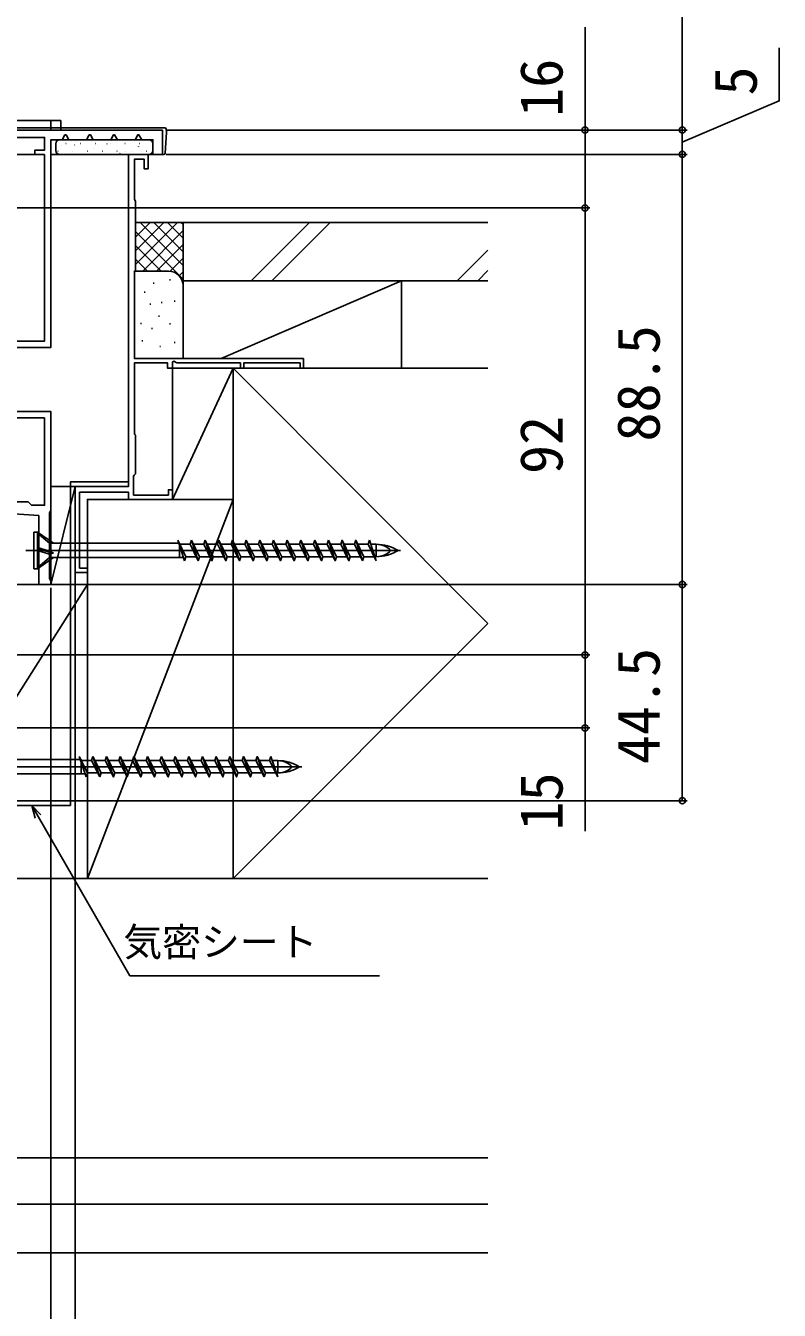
# Model space of a CAD drawing. Units: millimetres, scale not verified. Extents: x -525 to 525, y -783 to 778.
# Drawn here: x 202.1 to 357.3, y -647.3 to -383 of the extents above; entities that cross this region are included whole.
import ezdxf
from ezdxf.enums import TextEntityAlignment as Align

# ---------------------------------------------------------------- set-up
doc = ezdxf.new("R2010")
doc.units = ezdxf.units.MM
doc.header["$LTSCALE"] = 4
for name, color, linetype in [('0-2_YKK_11', 7, 'Continuous'), ('0-3_YKK_11E', 7, 'Continuous'), ('0-5_YKK_13', 4, 'Continuous'), ('0-6_YKK_D', 6, 'Continuous'), ('0-8_YSS_K', 3, 'Continuous'), ('0-9_YSS_KE', 3, 'Continuous')]:
    doc.layers.add(name, color=color, linetype=linetype)
doc.styles.add('ＭＳ ゴシック', font='')
doc.styles.get('ＭＳ ゴシック').set_extended_font_data('MS Gothic')

msp = doc.modelspace()

# ---------------------------------------------------------------- linework, layer by layer
at = {"layer": '0-2_YKK_11'}
for points in [[(230.282, -404.5), (174.282, -404.5), (174.282, -420.5), (175.582, -420.5), (175.582, -406), (187.282, -406), (187.282, -452.8), (188.382, -452.8)], [(195.082, -449.2), (207.282, -449.2), (207.282, -406.5), (209.589, -406.5), (210.167, -405.5), (210.398, -405.5), (210.975, -406.5), (214.589, -406.5), (215.167, -405.5), (215.398, -405.5), (215.975, -406.5), (219.589, -406.5), (220.167, -405.5), (220.398, -405.5), (220.975, -406.5), (224.589, -406.5), (225.167, -405.5), (225.398, -405.5), (225.975, -406.5), (228.282, -406.5), (228.282, -409.5), (230.282, -409.5), (230.282, -404.5)], [(187.282, -458.8), (187.282, -483), (192.282, -483), (204.782, -483.805), (204.782, -498), (207.282, -498), (207.282, -497.302), (207.132, -497.042), (206.982, -496.782), (206.982, -483.22), (207.132, -482.96), (207.282, -482.7), (207.282, -462.4), (195.082, -462.4), (195.082, -459.258), (194.962, -459.075), (194.962, -458.525), (195.082, -458.342), (195.082, -457.85), (193.482, -457.85), (193.482, -458.214)]]:
    msp.add_lwpolyline(points, dxfattribs=at)
for points in [[(205.982, -409.5), (205.982, -447.9), (188.582, -447.9), (188.582, -409.5), (190.582, -409.5), (190.582, -408.6), (188.582, -408.6), (188.582, -406), (205.982, -406), (205.982, -408.6), (203.982, -408.6), (203.982, -409.5)], [(205.982, -463.7), (205.982, -481.7), (203.282, -481.7), (202.582, -481), (188.582, -481), (188.582, -463.7)]]:
    msp.add_lwpolyline(points, close=True, dxfattribs=at)
at = {"layer": '0-3_YKK_11E'}
for points in [[(259.282, -451.5), (224.482, -451.5), (224.482, -433.5), (224.682, -433.3), (224.682, -419.124), (224.57, -418.888), (224.482, -418.676), (224.482, -410.499), (226.482, -410.503), (226.482, -412.5), (227.282, -412.5), (227.282, -409.5), (223.282, -409.5), (223.282, -416.8), (223.282, -446.202)], [(223.282, -446.204), (223.282, -477.804), (212.282, -477.804), (212.282, -495.504), (214.782, -495.504), (214.782, -494.604), (213.182, -494.604), (213.182, -479.004), (223.282, -479.004), (223.282, -480.5), (232.282, -480.5), (232.282, -478.5), (231.482, -478.5), (231.482, -479.6), (224.282, -479.6), (224.282, -475.69), (224.442, -475.494), (224.682, -475.2), (224.682, -467.273), (224.582, -467.1), (224.482, -466.927), (224.482, -452.4), (231.284, -452.4), (231.284, -453.5), (232.284, -453.5), (232.284, -452.227), (232.584, -452.054), (233.184, -452.4), (246.282, -452.4), (246.282, -453.5), (246.982, -453.5), (246.982, -452.4), (258.582, -452.4), (258.582, -453.5), (259.282, -453.5), (259.282, -451.5)]]:
    msp.add_lwpolyline(points, dxfattribs=at)
at = {"layer": '0-5_YKK_13'}
for p, q in [((230.739, -404), (173.826, -404)), ((181.282, -402.5), (209.282, -402.5)), ((207.282, -402.5), (207.282, -404.5)), ((209.282, -404.5), (209.282, -402.5)), ((231.082, -405), (231.038, -404.282)), ((181.282, -404.5), (209.282, -404.5)), ((227.482, -406.5), (209.082, -406.5)), ((212.303, -406.769), (212.313, -406.766)), ((219.632, -406.567), (219.716, -406.512)), ((228.065, -406.869), (228.074, -406.866)), ((230.824, -409.218), (231.082, -405)), ((204.282, -409.5), (190.282, -409.5)), ((209.082, -409.5), (207.282, -409.5)), ((208.282, -407.3), (208.282, -408.7)), ((208.718, -408.838), (208.768, -408.838)), ((209.082, -409.5), (227.482, -409.5)), ((209.513, -407.757), (209.523, -407.754)), ((210.333, -407.223), (210.383, -407.223)), ((211.758, -408.838), (211.808, -408.838)), ((212.141, -407.608), (212.224, -407.553)), ((212.902, -409.398), (212.912, -409.394)), ((213.373, -407.223), (213.423, -407.223)), ((214.798, -408.838), (214.848, -408.838)), ((216.022, -408.293), (216.032, -408.29)), ((216.413, -407.223), (216.463, -407.223)), ((217.838, -408.838), (217.888, -408.838)), ((218.813, -407.305), (218.822, -407.302)), ((219.453, -407.223), (219.503, -407.223)), ((220.878, -408.838), (220.928, -408.838)), ((221.437, -409.291), (221.521, -409.235)), ((222.493, -407.223), (222.543, -407.223)), ((222.532, -408.829), (222.541, -408.825)), ((223.918, -408.838), (223.968, -408.838)), ((225.322, -407.841), (225.331, -407.837)), ((225.533, -407.223), (225.583, -407.223)), ((226.958, -408.838), (227.008, -408.838)), ((227.482, -409.5), (230.525, -409.5)), ((228.282, -408.7), (228.282, -407.3)), ((203.782, -487.25), (203.782, -494.75)), ((203.782, -487.25), (204.482, -487.25)), ((204.482, -487.25), (204.482, -494.75)), ((204.482, -487.25), (207.782, -489.525)), ((206.955, -489.525), (204.482, -487.45)), ((234.802, -493.1), (233.392, -488.9)), ((235.079, -492.275), (233.392, -488.9)), ((236.212, -488.9), (235.935, -489.725)), ((237.622, -493.1), (236.212, -488.9)), ((237.899, -492.275), (236.212, -488.9)), ((239.032, -488.9), (238.755, -489.725)), ((240.719, -492.275), (239.032, -488.9)), ((241.852, -488.9), (241.575, -489.725)), ((243.539, -492.275), (241.852, -488.9)), ((244.672, -488.9), (244.395, -489.725)), ((246.359, -492.275), (244.672, -488.9)), ((247.492, -488.9), (247.215, -489.725)), ((249.179, -492.275), (247.492, -488.9)), ((250.312, -488.9), (250.035, -489.725)), ((251.999, -492.275), (250.312, -488.9)), ((253.132, -488.9), (252.855, -489.725)), ((254.819, -492.275), (253.132, -488.9)), ((255.952, -488.9), (255.675, -489.725)), ((257.639, -492.275), (255.952, -488.9)), ((258.772, -488.9), (258.495, -489.725)), ((260.459, -492.275), (258.772, -488.9)), ((261.592, -488.9), (261.315, -489.725)), ((263.279, -492.275), (261.592, -488.9)), ((264.412, -488.9), (264.135, -489.725)), ((266.099, -492.275), (264.412, -488.9)), ((268.919, -492.275), (267.232, -488.9)), ((271.739, -492.275), (270.052, -488.9)), ((272.595, -489.725), (272.872, -488.9)), ((272.872, -488.9), (274.282, -493.1)), ((202.114, -491), (279.254, -491)), ((206.955, -491.127), (204.482, -490.35)), ((204.482, -490.629), (207.782, -491.582)), ((206.955, -491.777), (204.482, -491)), ((233.602, -489.525), (206.955, -489.525)), ((206.955, -489.525), (206.955, -491.137)), ((206.955, -491.127), (207.782, -491.582)), ((206.955, -491.777), (207.782, -491.582)), ((233.705, -489.525), (233.782, -489.525)), ((233.782, -489.525), (233.782, -492.45)), ((233.805, -489.725), (235.935, -489.725)), ((235.935, -489.725), (237.622, -493.1)), ((236.625, -489.725), (238.755, -489.725)), ((239.445, -489.725), (241.575, -489.725)), ((242.265, -489.725), (244.395, -489.725)), ((245.085, -489.725), (247.215, -489.725)), ((247.905, -489.725), (250.035, -489.725)), ((250.725, -489.725), (252.855, -489.725)), ((253.545, -489.725), (255.675, -489.725)), ((256.365, -489.725), (258.495, -489.725)), ((259.185, -489.725), (261.315, -489.725)), ((262.005, -489.725), (264.135, -489.725)), ((264.825, -489.725), (266.955, -489.725)), ((267.645, -489.725), (269.775, -489.725)), ((269.775, -489.725), (271.462, -493.1)), ((270.465, -489.725), (272.595, -489.725)), ((274.282, -493.1), (272.595, -489.725)), ((273.149, -489.725), (274.282, -489.725)), ((274.282, -492.275), (274.282, -489.725)), ((206.955, -492.475), (204.482, -494.55)), ((204.482, -494.75), (207.782, -492.475)), ((206.955, -491.777), (206.955, -492.475)), ((234.592, -492.475), (206.955, -492.475)), ((234.802, -493.1), (235.079, -492.275)), ((235.079, -492.275), (237.21, -492.275)), ((237.622, -493.1), (237.899, -492.275)), ((237.899, -492.275), (240.03, -492.275)), ((240.442, -493.1), (240.719, -492.275)), ((240.719, -492.275), (242.85, -492.275)), ((243.262, -493.1), (243.539, -492.275)), ((243.539, -492.275), (245.67, -492.275)), ((246.082, -493.1), (246.359, -492.275)), ((246.359, -492.275), (248.49, -492.275)), ((248.902, -493.1), (249.179, -492.275)), ((249.179, -492.275), (251.31, -492.275)), ((251.722, -493.1), (251.999, -492.275)), ((251.999, -492.275), (254.13, -492.275)), ((254.542, -493.1), (254.819, -492.275)), ((254.819, -492.275), (256.95, -492.275)), ((257.362, -493.1), (257.639, -492.275)), ((257.639, -492.275), (259.77, -492.275)), ((260.182, -493.1), (260.459, -492.275)), ((260.459, -492.275), (262.59, -492.275)), ((263.002, -493.1), (263.279, -492.275)), ((263.279, -492.275), (265.41, -492.275)), ((265.822, -493.1), (266.099, -492.275)), ((266.099, -492.275), (268.23, -492.275)), ((268.642, -493.1), (268.919, -492.275)), ((268.919, -492.275), (271.05, -492.275)), ((271.462, -493.1), (271.739, -492.275)), ((271.739, -492.275), (273.87, -492.275)), ((274.005, -492.275), (274.282, -492.275)), ((203.782, -494.75), (204.482, -494.75)), ((214.502, -537.6), (213.092, -533.4)), ((214.779, -536.775), (213.092, -533.4)), ((215.912, -533.4), (215.635, -534.225)), ((217.322, -537.6), (215.912, -533.4)), ((217.599, -536.775), (215.912, -533.4)), ((218.732, -533.4), (218.455, -534.225)), ((220.419, -536.775), (218.732, -533.4)), ((221.552, -533.4), (221.275, -534.225)), ((223.239, -536.775), (221.552, -533.4)), ((224.372, -533.4), (224.095, -534.225)), ((226.059, -536.775), (224.372, -533.4)), ((227.192, -533.4), (226.915, -534.225)), ((228.879, -536.775), (227.192, -533.4)), ((230.012, -533.4), (229.735, -534.225)), ((231.699, -536.775), (230.012, -533.4)), ((232.832, -533.4), (232.555, -534.225)), ((234.519, -536.775), (232.832, -533.4)), ((235.652, -533.4), (235.375, -534.225)), ((237.339, -536.775), (235.652, -533.4)), ((238.472, -533.4), (238.195, -534.225)), ((240.159, -536.775), (238.472, -533.4)), ((241.292, -533.4), (241.015, -534.225)), ((242.979, -536.775), (241.292, -533.4)), ((244.112, -533.4), (243.835, -534.225)), ((245.799, -536.775), (244.112, -533.4)), ((248.619, -536.775), (246.932, -533.4)), ((251.439, -536.775), (249.752, -533.4)), ((252.295, -534.225), (252.572, -533.4)), ((252.572, -533.4), (253.982, -537.6)), ((181.814, -535.5), (258.954, -535.5)), ((213.302, -534.025), (186.655, -534.025)), ((213.405, -534.025), (213.482, -534.025)), ((213.482, -534.025), (213.482, -536.95)), ((213.505, -534.225), (215.635, -534.225)), ((215.635, -534.225), (217.322, -537.6)), ((216.325, -534.225), (218.455, -534.225)), ((219.145, -534.225), (221.275, -534.225)), ((221.965, -534.225), (224.095, -534.225)), ((224.785, -534.225), (226.915, -534.225)), ((227.605, -534.225), (229.735, -534.225)), ((230.425, -534.225), (232.555, -534.225)), ((233.245, -534.225), (235.375, -534.225)), ((236.065, -534.225), (238.195, -534.225)), ((238.885, -534.225), (241.015, -534.225)), ((241.705, -534.225), (243.835, -534.225)), ((244.525, -534.225), (246.655, -534.225)), ((247.345, -534.225), (249.475, -534.225)), ((249.475, -534.225), (251.162, -537.6)), ((250.165, -534.225), (252.295, -534.225)), ((253.982, -537.6), (252.295, -534.225)), ((252.849, -534.225), (253.982, -534.225)), ((253.982, -536.775), (253.982, -534.225)), ((214.292, -536.975), (186.655, -536.975)), ((214.502, -537.6), (214.779, -536.775)), ((214.779, -536.775), (216.91, -536.775)), ((217.322, -537.6), (217.599, -536.775)), ((217.599, -536.775), (219.73, -536.775)), ((220.142, -537.6), (220.419, -536.775)), ((220.419, -536.775), (222.55, -536.775)), ((222.962, -537.6), (223.239, -536.775)), ((223.239, -536.775), (225.37, -536.775)), ((225.782, -537.6), (226.059, -536.775)), ((226.059, -536.775), (228.19, -536.775)), ((228.602, -537.6), (228.879, -536.775)), ((228.879, -536.775), (231.01, -536.775)), ((231.422, -537.6), (231.699, -536.775)), ((231.699, -536.775), (233.83, -536.775)), ((234.242, -537.6), (234.519, -536.775)), ((234.519, -536.775), (236.65, -536.775)), ((237.062, -537.6), (237.339, -536.775)), ((237.339, -536.775), (239.47, -536.775)), ((239.882, -537.6), (240.159, -536.775)), ((240.159, -536.775), (242.29, -536.775)), ((242.702, -537.6), (242.979, -536.775)), ((242.979, -536.775), (245.11, -536.775)), ((245.522, -537.6), (245.799, -536.775)), ((245.799, -536.775), (247.93, -536.775)), ((248.342, -537.6), (248.619, -536.775)), ((248.619, -536.775), (250.75, -536.775)), ((251.162, -537.6), (251.439, -536.775)), ((251.439, -536.775), (253.57, -536.775)), ((253.705, -536.775), (253.982, -536.775))]:
    msp.add_line(p, q, dxfattribs=at)
for points in [[(238.755, -489.725), (240.442, -493.1), (239.032, -488.9)], [(241.575, -489.725), (243.262, -493.1), (241.852, -488.9)], [(244.395, -489.725), (246.082, -493.1), (244.672, -488.9)], [(247.215, -489.725), (248.902, -493.1), (247.492, -488.9)], [(250.035, -489.725), (251.722, -493.1), (250.312, -488.9)], [(252.855, -489.725), (254.542, -493.1), (253.132, -488.9)], [(255.675, -489.725), (257.362, -493.1), (255.952, -488.9)], [(258.495, -489.725), (260.182, -493.1), (258.772, -488.9)], [(261.315, -489.725), (263.002, -493.1), (261.592, -488.9)], [(264.135, -489.725), (265.822, -493.1), (264.412, -488.9)], [(271.462, -493.1), (270.052, -488.9), (269.775, -489.725)], [(218.455, -534.225), (220.142, -537.6), (218.732, -533.4)], [(221.275, -534.225), (222.962, -537.6), (221.552, -533.4)], [(224.095, -534.225), (225.782, -537.6), (224.372, -533.4)], [(226.915, -534.225), (228.602, -537.6), (227.192, -533.4)], [(229.735, -534.225), (231.422, -537.6), (230.012, -533.4)], [(232.555, -534.225), (234.242, -537.6), (232.832, -533.4)], [(235.375, -534.225), (237.062, -537.6), (235.652, -533.4)], [(238.195, -534.225), (239.882, -537.6), (238.472, -533.4)], [(241.015, -534.225), (242.702, -537.6), (241.292, -533.4)], [(243.835, -534.225), (245.522, -537.6), (244.112, -533.4)], [(251.162, -537.6), (249.752, -533.4), (249.475, -534.225)]]:
    msp.add_lwpolyline(points, dxfattribs=at)
for points in [[(266.955, -489.725), (268.642, -493.1), (267.232, -488.9)], [(246.655, -534.225), (248.342, -537.6), (246.932, -533.4)]]:
    msp.add_lwpolyline(points, close=True, dxfattribs=at)
for centre, radius, start, end in [((230.739, -404.3), 0.3, 3.5, 90), ((209.082, -407.3), 0.8, 90, 180), ((227.482, -407.3), 0.8, 0, 90), ((209.082, -408.7), 0.8, 180, 270), ((227.482, -408.7), 0.8, 270, 360), ((230.525, -409.2), 0.3, 270, 356.5), ((274.282, -498.304), 8.579, 58.36161, 90), ((274.282, -493.892), 4.167, 43.94902, 90), ((274.282, -483.696), 8.579, 270, 301.63839), ((274.282, -488.108), 4.167, 270, 316.05098), ((253.982, -542.804), 8.579, 58.36161, 90), ((253.982, -538.392), 4.167, 43.94902, 90), ((253.982, -528.196), 8.579, 270, 301.63839), ((253.982, -532.608), 4.167, 270, 316.05098)]:
    msp.add_arc(centre, radius, start, end, dxfattribs=at)
at = {"layer": '0-6_YKK_D'}
for p, q in [((337.281, -344.5), (337.281, -404.5)), ((230.982, -404.5), (338.281, -404.5)), ((230.982, -404.5), (318.281, -404.5)), ((230.982, -404.5), (338.281, -404.5)), ((337.281, -409.5), (337.281, -404.5)), ((230.982, -409.5), (338.281, -409.5)), ((230.982, -409.5), (338.281, -409.5)), ((337.281, -409.5), (337.281, -498)), ((182.782, -420.5), (318.281, -420.5)), ((182.782, -420.5), (318.281, -420.5)), ((317.281, -420.5), (317.281, -512.5)), ((212.282, -496.204), (212.282, -753.794)), ((212.282, -496.204), (212.282, -733.794)), ((207.282, -498.7), (207.282, -733.794)), ((207.282, -498.7), (207.282, -708.794)), ((207.282, -498.7), (207.282, -733.794)), ((207.982, -498), (338.281, -498)), ((207.982, -498), (338.281, -498)), ((337.281, -498), (337.281, -542.5)), ((182.782, -512.5), (318.281, -512.5)), ((182.782, -512.5), (318.281, -512.5)), ((155.282, -527.5), (318.281, -527.5)), ((187.282, -542.5), (338.281, -542.5))]:
    msp.add_line(p, q, dxfattribs=at)
for points in [[(317.281, -420.5), (317.281, -404.5), (317.281, -383.291)], [(337.281, -407), (357.281, -398.5), (357.281, -387.545)], [(317.281, -512.5), (317.281, -527.5), (317.281, -548.777)], [(205.214, -545.367), (203.347, -543.5), (204.03, -546.05)], [(203.347, -543.5), (204.622, -545.708), (223.556, -578.504), (274.922, -578.504)]]:
    msp.add_lwpolyline(points, dxfattribs=at)
for centre in [(317.281, -404.5), (337.281, -404.5), (337.281, -404.5), (337.281, -409.5), (337.281, -409.5), (317.281, -420.5), (317.281, -420.5), (337.281, -498), (337.281, -498), (317.281, -512.5), (317.281, -512.5), (317.281, -527.5), (337.281, -542.5)]:
    msp.add_circle(centre, 0.637, dxfattribs=at)
at = {"layer": '0-8_YSS_K'}
for p, q in [((234.482, -423.504), (224.681, -423.504)), ((224.681, -432.163), (233.34, -423.504)), ((224.681, -429.334), (230.512, -423.504)), ((224.681, -426.506), (227.683, -423.504)), ((224.681, -423.677), (224.855, -423.504)), ((224.681, -425.389), (234.482, -435.19)), ((225.625, -423.504), (234.482, -432.362)), ((226.169, -433.504), (234.482, -425.19)), ((228.453, -423.504), (234.482, -429.533)), ((231.281, -423.504), (234.482, -426.705)), ((234.11, -423.504), (234.482, -423.877)), ((234.482, -436.504), (234.482, -423.504)), ((297.281, -423.504), (234.482, -423.504)), ((248.525, -435.504), (260.525, -423.504)), ((264.767, -423.504), (252.767, -435.504)), ((228.997, -433.504), (234.482, -428.019)), ((224.681, -428.218), (229.968, -433.504)), ((231.808, -433.522), (234.482, -430.847)), ((290.951, -435.504), (297.281, -429.174)), ((224.681, -431.046), (227.139, -433.504)), ((295.194, -435.504), (297.281, -433.417)), ((231.482, -433.504), (224.681, -433.504)), ((228.339, -435.999), (228.539, -435.999)), ((231.677, -435.332), (231.877, -435.332)), ((233.688, -434.47), (234.482, -433.676)), ((234.482, -435.504), (234.482, -450.504)), ((234.482, -435.504), (279.482, -435.504)), ((242.321, -451.5), (279.482, -435.504)), ((279.482, -435.504), (279.482, -453.504)), ((226.483, -437.83), (226.683, -437.83)), ((234.482, -451.501), (234.482, -436.504)), ((227.672, -440.339), (227.872, -440.339)), ((230.008, -440.005), (230.208, -440.005)), ((232.679, -439.671), (232.879, -439.671)), ((229.405, -442.798), (229.605, -442.798)), ((225.699, -444.259), (225.899, -444.259)), ((228.005, -445.346), (228.205, -445.346)), ((231.677, -444.345), (231.877, -444.345)), ((226.003, -447.853), (226.203, -447.853)), ((229.674, -449.018), (229.874, -449.018)), ((232.679, -448.186), (232.879, -448.186)), ((244.781, -453.504), (232.281, -453.504)), ((232.281, -480.504), (232.281, -453.504)), ((244.781, -453.504), (232.281, -480.504)), ((244.781, -480.504), (244.781, -453.504)), ((244.781, -453.504), (297.281, -506.004)), ((212.282, -477.804), (207.282, -498)), ((244.781, -480.504), (214.782, -480.5)), ((214.782, -558.5), (244.781, -480.504)), ((214.782, -498), (186.582, -542.5)), ((244.781, -558.504), (297.281, -506.004)), ((214.782, -558.5), (159.782, -558.5)), ((297.283, -616), (162.782, -616)), ((297.283, -635.5), (167.782, -635.5))]:
    msp.add_line(p, q, dxfattribs=at)
for points in [[(297.281, -435.504), (234.482, -435.504), (234.482, -423.504)], [(297.281, -453.504), (244.781, -453.504), (244.781, -558.504), (297.281, -558.504)], [(297.283, -625.5), (167.782, -625.5), (167.782, -635.5)]]:
    msp.add_lwpolyline(points, dxfattribs=at)
for points in [[(212.282, -477.804), (207.282, -477.804), (207.282, -498), (212.282, -498)], [(244.781, -558.504), (244.781, -480.504), (214.782, -480.5), (214.782, -558.5)], [(186.582, -542.5), (214.782, -542.5), (214.782, -498), (186.582, -498)]]:
    msp.add_lwpolyline(points, close=True, dxfattribs=at)
msp.add_arc((231.482, -436.504), 3, 0, 90, dxfattribs=at)
at = {"layer": '0-9_YSS_KE'}
for points in [[(211.282, -543.5), (211.282, -476.9), (223.282, -476.9)], [(211.282, -543.5), (182.982, -543.5), (182.982, -514.1)]]:
    msp.add_lwpolyline(points, dxfattribs=at)

# ---------------------------------------------------------------- texts
at = {"layer": '0-6_YKK_D', "style": 'ＭＳ ゴシック'}
for s, p in [('16', (315.281, -401.791)), ('5', (355.281, -397.386)), ('88.5', (335.281, -468.58)), ('92', (315.281, -475.261)), ('44.5', (335.281, -534.977)), ('15', (315.281, -548.618))]:
    msp.add_text(s, height=8.798, rotation=90, dxfattribs=at).set_placement(p, align=Align.BOTTOM_LEFT)
msp.add_text('気密シート', height=5.865, dxfattribs=at).set_placement((222.175, -576.236), align=Align.BOTTOM_LEFT)

doc.saveas('drawing.dxf')
